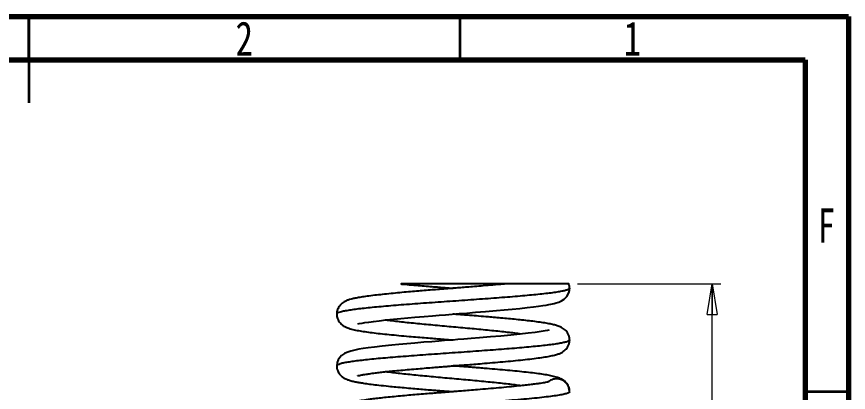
# Model space of a CAD drawing. Header units: millimetres. Extents: x 15 to 205, y 5 to 292.
# Drawn here: x 108.6 to 205, y 248.4 to 292 of the extents above; entities that cross this region are included whole.
import ezdxf

# ---------------------------------------------------------------- set-up
doc = ezdxf.new("R2010")
doc.units = ezdxf.units.MM
doc.styles.add('SLDTEXTSTYLE1', font='TXT', dxfattribs={"width": 0.75})
doc.dimstyles.new('SLDDIMSTYLE1', dxfattribs={"dimtxt": 3.5, "dimasz": 3.556, "dimexe": 0, "dimexo": 0.0625, "dimgap": 0.875, "dimtad": 1, "dimrnd": 1e-09, "dimzin": 4, "dimdsep": 46, "dimtxsty": 'SLDTEXTSTYLE1', "dimblk1": 'CLOSED', "dimblk2": 'CLOSED', "dimsah": 1, "dimcen": 0.09, "dimadec": 0, "dimazin": 1, "dimtfac": 1, "dimtofl": 0, "dimtmove": 0, "dimatfit": 3, "dimldrblk": 'CLOSED', "dimfxl": 1, "dimfrac": 2, "dimtolj": 1, "dimtzin": 12, "dimarcsym": 0})

# ---------------------------------------------------------------- blocks, each defined once
blk = doc.blocks.new('_Closed')
at = {"color": 0, "linetype": 'ByBlock', "lineweight": -2}
for p, q in [((-1, 0.166667), (0, 0)), ((-1, 0.166667), (-1, -0.166667)), ((0, 0), (-1, -0.166667)), ((0, 0), (-1, 0))]:
    blk.add_line(p, q, dxfattribs=at)
blk = doc.blocks.new('_D_1')
at = {"color": 7, "linetype": 'Continuous', "lineweight": 0, "transparency": 16777216}
for p, q in [((173.598, 260.981), (190.213, 260.981)), ((189.213, 187.981), (189.213, 260.981)), ((171.873, 187.981), (190.213, 187.981))]:
    blk.add_line(p, q, dxfattribs=at)
at = {"color": 7, "linetype": 'Continuous', "lineweight": 18, "transparency": 16777216, "xscale": 3.556, "yscale": 3.556}
for p, rotation in [((189.213, 260.981, 0.069), 90.00000000000043), ((189.213, 187.981, 0.069), 270.0000000000004)]:
    blk.add_blockref('_Closed', p, dxfattribs=dict(at, rotation=rotation))
at = {"color": 7, "linetype": 'Continuous', "lineweight": 18, "transparency": 16777216, "insert": (184.701, 220.486), "char_height": 3.5, "attachment_point": 1, "rotation": 90, "style": 'SLDTEXTSTYLE1'}
blk.add_mtext('73.00', dxfattribs=at)

msp = doc.modelspace()

# ---------------------------------------------------------------- linework, layer by layer
at = {"color": 7, "linetype": 'Continuous', "lineweight": 70}
for p, q in [((15, 292), (205, 292)), ((205, 292), (205, 5)), ((20, 287), (200, 287)), ((200, 287), (200, 10))]:
    msp.add_line(p, q, dxfattribs=at)
at = {"color": 7, "linetype": 'Continuous', "lineweight": 35}
for p, q in [((110, 292), (110, 282)), ((110, 287), (110, 292)), ((160, 287), (160, 292)), ((200, 248.5), (205, 248.5))]:
    msp.add_line(p, q, dxfattribs=at)
at = {"color": 7, "linetype": 'Continuous', "lineweight": 25}
for p, q in [((172.681, 260.492), (172.674, 260.479)), ((145.697, 251.481), (145.698, 251.479)), ((172.682, 248.481), (172.612, 248.4)), ((172.649, 248.442), (172.65, 248.499)), ((172.682, 248.481), (172.654, 248.756))]:
    msp.add_line(p, q, dxfattribs=at)
at = {"color": 7, "linetype": 'Continuous', "lineweight": 25, "flags": 128}
for points in [[(148.127, 256.356), (148.136, 256.356), (148.287, 256.383), (148.616, 256.443), (148.95, 256.497), (149.386, 256.562), (149.934, 256.635), (150.6, 256.716), (151.389, 256.803), (152.247, 256.89), (153.1, 256.972), (153.931, 257.047), (154.724, 257.116), (155.816, 257.209), (156.767, 257.287), (157.555, 257.351), (158.281, 257.409), (159.052, 257.47), (159.866, 257.535), (160.758, 257.606), (161.789, 257.69), (162.948, 257.785), (164.212, 257.893), (165.098, 257.972), (166.005, 258.056), (166.915, 258.147), (167.769, 258.238), (168.49, 258.323), (169.088, 258.4), (169.576, 258.469), (169.969, 258.531), (170.28, 258.585), (170.523, 258.632), (170.708, 258.672), (170.893, 258.715), (171.133, 258.78), (171.416, 258.873), (171.751, 259.023), (172.047, 259.216), (172.345, 259.515), (172.585, 259.948), (172.658, 260.214), (172.682, 260.51), (172.682, 260.51)], [(170.261, 255.616), (170.263, 255.618), (170.253, 255.619), (170.126, 255.596), (169.839, 255.54), (169.369, 255.46), (168.7, 255.363), (167.862, 255.258), (166.907, 255.152), (165.85, 255.045), (164.707, 254.939), (163.496, 254.832), (162.237, 254.727), (161.271, 254.648), (160.428, 254.58), (159.714, 254.523), (159.136, 254.477), (158.688, 254.441), (158.177, 254.401), (157.522, 254.348), (156.726, 254.284), (155.798, 254.208), (154.752, 254.12), (153.805, 254.038), (152.884, 253.954), (152.052, 253.875), (150.965, 253.764), (150.062, 253.662), (149.324, 253.568), (148.732, 253.484), (148.258, 253.407), (147.788, 253.317), (147.306, 253.2), (146.838, 253.043), (146.582, 252.921), (146.224, 252.668), (146.032, 252.463), (145.858, 252.193), (145.729, 251.854), (145.683, 251.451), (145.683, 251.451)]]:
    msp.add_lwpolyline(points, dxfattribs=at)
at = {"color": 7, "linetype": 'Continuous', "lineweight": 25}
for points, knots in [([(165.173, 260.981), (165.113, 260.975), (164.673, 260.934), (163.837, 260.861), (162.717, 260.766), (161.708, 260.683), (160.829, 260.612), (160.052, 260.55), (159.386, 260.497), (158.786, 260.449), (158.194, 260.402), (157.509, 260.347), (156.693, 260.281), (155.814, 260.209), (154.893, 260.132), (153.953, 260.051), (152.96, 259.962), (151.942, 259.865), (150.968, 259.764), (150.038, 259.659), (149.213, 259.554), (148.507, 259.448), (147.951, 259.349), (147.52, 259.256), (147.22, 259.176), (147.013, 259.11), (146.866, 259.056), (146.74, 259.005), (146.541, 258.905), (146.28, 258.732), (145.993, 258.446), (145.798, 258.099), (145.696, 257.751), (145.687, 257.554), (145.683, 257.452)], [0, 0, 0, 0, 0.0082646, 0.0598382, 0.105497, 0.1451918, 0.1788928, 0.2074359, 0.2342758, 0.2547815, 0.2758256, 0.3018478, 0.3331906, 0.3698792, 0.4045644, 0.4430045, 0.4852157, 0.5312166, 0.5800499, 0.6263997, 0.6776761, 0.7242113, 0.7659997, 0.8030292, 0.8352733, 0.8529832, 0.8688052, 0.8828999, 0.8986213, 0.9178221, 0.9409638, 0.968334, 0.9836467, 1, 1, 1, 1]), ([(172.674, 260.479), (172.667, 260.451), (172.65, 260.39), (172.452, 260.297), (172.122, 260.199), (171.655, 260.102), (171.057, 260.004), (170.333, 259.906), (169.493, 259.809), (168.546, 259.711), (167.503, 259.613), (166.371, 259.516), (165.163, 259.418), (163.894, 259.32), (162.575, 259.223), (161.222, 259.125), (159.846, 259.027), (158.464, 258.93), (157.089, 258.832), (155.736, 258.735), (154.419, 258.637), (153.152, 258.539), (151.948, 258.442), (150.82, 258.344), (149.777, 258.246), (148.835, 258.149), (148.001, 258.051), (147.284, 257.953), (146.689, 257.856), (146.224, 257.758), (145.901, 257.66), (145.712, 257.568), (145.699, 257.508), (145.694, 257.481)], [0, 0, 0, 0, 0.028275, 0.060843, 0.093415, 0.125982, 0.158541, 0.191103, 0.223674, 0.256244, 0.288808, 0.321367, 0.353932, 0.386504, 0.419073, 0.451633, 0.484194, 0.516762, 0.549334, 0.5819, 0.614459, 0.647022, 0.679592, 0.712163, 0.744726, 0.777285, 0.809851, 0.842422, 0.874991, 0.907552, 0.940112, 0.972681, 1, 1, 1, 1]), ([(165.115, 260.981), (164.861, 260.981), (164.345, 260.981), (163.517, 260.981), (162.655, 260.981), (161.764, 260.981), (160.842, 260.981), (159.891, 260.981), (158.924, 260.981), (157.941, 260.981), (156.953, 260.981), (155.988, 260.981), (155.055, 260.981), (154.264, 260.981), (153.703, 260.981), (153.414, 260.981), (153.296, 260.981), (153.233, 260.981), (153.191, 260.981), (153.173, 260.981), (153.165, 260.981), (153.168, 260.981), (153.168, 260.981)], [0, 0, 0, 0, 0.07359, 0.150009, 0.22467, 0.299333, 0.37599, 0.45265, 0.530493, 0.608346, 0.687883, 0.767435, 0.841077, 0.914794, 0.961367, 0.977554, 0.983723, 0.989942, 0.993284, 0.996646, 0.999723, 1, 1, 1, 1]), ([(153.168, 260.981), (153.218, 260.976), (153.597, 260.941), (154.33, 260.877), (155.32, 260.793), (156.246, 260.716), (157.089, 260.648), (157.844, 260.587), (158.504, 260.535), (158.94, 260.5), (159.155, 260.483), (159.182, 260.481)], [0, 0, 0, 0, 0.028402, 0.212889, 0.381419, 0.534087, 0.670944, 0.79201, 0.8973, 0.986833, 1, 1, 1, 1]), ([(172.583, 260.981), (172.591, 260.981), (172.608, 260.981), (172.52, 260.981), (172.345, 260.981), (172.074, 260.981), (171.715, 260.981), (171.277, 260.981), (170.761, 260.981), (170.158, 260.981), (169.385, 260.981), (168.59, 260.981), (167.808, 260.981), (167.185, 260.981), (166.53, 260.981), (165.957, 260.981), (165.536, 260.981), (165.327, 260.981), (165.233, 260.981), (165.193, 260.981), (165.171, 260.981), (165.162, 260.981), (165.169, 260.981), (165.174, 260.981)], [0, 0, 0, 0, 0.064864, 0.137238, 0.209613, 0.284201, 0.358787, 0.429359, 0.499926, 0.572814, 0.645697, 0.744637, 0.795199, 0.845749, 0.895165, 0.945284, 0.970047, 0.982485, 0.986969, 0.989895, 0.992842, 0.995453, 1, 1, 1, 1]), ([(172.681, 260.461), (172.674, 260.601), (172.663, 260.799), (172.597, 260.938), (172.577, 260.978)], [0, 0, 0, 0, 0.708787, 1, 1, 1, 1]), ([(145.684, 257.511), (145.689, 257.411), (145.697, 257.204), (145.776, 256.938), (145.891, 256.695), (146.062, 256.454), (146.299, 256.231), (146.6, 256.041), (147.012, 255.857), (147.543, 255.697), (148.209, 255.56), (148.942, 255.443), (149.765, 255.333), (150.716, 255.223), (151.757, 255.114), (152.879, 255.006), (153.991, 254.906), (155.06, 254.814), (156.024, 254.734), (156.901, 254.663), (157.632, 254.604), (158.183, 254.56), (158.615, 254.526), (158.924, 254.501), (159.116, 254.486), (159.182, 254.481)], [0, 0, 0, 0, 0.018654, 0.039016, 0.061351, 0.085827, 0.121968, 0.16215, 0.203749, 0.267036, 0.331825, 0.398671, 0.466928, 0.534857, 0.602461, 0.669747, 0.736725, 0.790124, 0.842583, 0.887947, 0.924927, 0.953537, 0.971057, 0.99007, 1, 1, 1, 1]), ([(172.681, 254.451), (172.672, 254.587), (172.655, 254.853), (172.524, 255.18), (172.365, 255.436), (172.17, 255.647), (171.974, 255.798), (171.735, 255.935), (171.43, 256.068), (171.044, 256.194), (170.553, 256.315), (169.961, 256.429), (169.253, 256.539), (168.46, 256.643), (167.606, 256.742), (166.737, 256.833), (165.841, 256.921), (164.958, 257.003), (164.101, 257.078), (163.167, 257.158), (162.18, 257.24), (161.175, 257.322), (160.303, 257.391), (159.655, 257.443), (159.295, 257.472), (159.183, 257.481)], [0, 0, 0, 0, 0.02546, 0.04999, 0.073836, 0.097353, 0.129006, 0.162976, 0.199801, 0.247773, 0.299896, 0.356202, 0.416737, 0.481573, 0.538974, 0.596808, 0.651095, 0.701814, 0.74899, 0.792651, 0.851579, 0.902685, 0.946007, 0.983137, 1, 1, 1, 1]), ([(167.061, 255.169), (166.942, 255.185), (166.589, 255.235), (165.918, 255.317), (165.062, 255.414), (164.141, 255.512), (163.168, 255.61), (162.153, 255.707), (161.107, 255.805), (160.042, 255.902), (158.967, 256), (157.895, 256.098), (156.836, 256.195), (155.802, 256.293), (154.802, 256.391), (153.85, 256.488), (152.951, 256.586), (152.125, 256.684), (151.572, 256.753), (151.322, 256.789), (151.296, 256.793)], [0, 0, 0, 0, 0.030896, 0.091044, 0.151181, 0.211306, 0.271437, 0.331583, 0.391728, 0.45186, 0.511985, 0.572122, 0.632269, 0.692411, 0.752538, 0.812666, 0.872808, 0.932955, 0.993092, 1, 1, 1, 1]), ([(172.664, 254.48), (172.668, 254.466), (172.68, 254.419), (172.552, 254.34), (172.287, 254.242), (171.877, 254.145), (171.335, 254.047), (170.665, 253.949), (169.876, 253.852), (168.976, 253.754), (167.974, 253.656), (166.878, 253.559), (165.702, 253.461), (164.459, 253.363), (163.161, 253.266), (161.821, 253.168), (160.453, 253.07), (159.072, 252.973), (157.692, 252.875), (156.327, 252.777), (154.993, 252.68), (153.703, 252.582), (152.469, 252.484), (151.305, 252.387), (150.224, 252.289), (149.237, 252.192), (148.355, 252.094), (147.584, 251.996), (146.934, 251.899), (146.413, 251.801), (146.024, 251.703), (145.783, 251.606), (145.675, 251.532), (145.693, 251.49), (145.697, 251.481)], [0, 0, 0, 0, 0.01403, 0.046605, 0.07918, 0.111748, 0.144311, 0.176882, 0.209459, 0.242032, 0.274597, 0.307162, 0.339736, 0.372312, 0.404882, 0.437446, 0.470014, 0.50259, 0.535165, 0.567732, 0.600296, 0.632867, 0.665443, 0.698016, 0.730581, 0.763147, 0.795721, 0.828297, 0.860867, 0.89343, 0.925999, 0.958574, 0.991149, 1, 1, 1, 1]), ([(148.115, 250.345), (148.113, 250.341), (148.109, 250.332), (148.181, 250.349), (148.317, 250.377), (148.559, 250.426), (148.959, 250.496), (149.485, 250.575), (150.088, 250.655), (150.747, 250.733), (151.424, 250.807), (152.21, 250.887), (153.109, 250.973), (154.091, 251.062), (155.089, 251.148), (156.023, 251.226), (156.853, 251.294), (157.566, 251.352), (158.154, 251.399), (158.617, 251.436), (159.039, 251.469), (159.516, 251.507), (160.142, 251.557), (160.925, 251.62), (161.832, 251.693), (162.893, 251.78), (164.052, 251.878), (165.268, 251.986), (166.444, 252.097), (167.557, 252.212), (168.574, 252.33), (169.452, 252.448), (170.19, 252.566), (170.783, 252.687), (171.26, 252.816), (171.555, 252.926), (171.766, 253.027), (171.962, 253.144), (172.17, 253.31), (172.367, 253.53), (172.53, 253.794), (172.658, 254.125), (172.673, 254.378), (172.681, 254.51)], [0, 0, 0, 0, 0.010789, 0.028378, 0.045817, 0.071639, 0.097176, 0.125702, 0.158561, 0.182886, 0.209145, 0.237346, 0.2675, 0.299595, 0.330495, 0.357796, 0.381488, 0.401563, 0.418013, 0.430826, 0.440186, 0.453135, 0.470522, 0.492351, 0.518609, 0.547042, 0.58347, 0.620906, 0.659355, 0.698833, 0.739375, 0.779769, 0.817354, 0.852102, 0.884078, 0.91333, 0.922939, 0.934109, 0.947223, 0.958479, 0.971022, 0.984873, 1, 1, 1, 1]), ([(145.683, 251.509), (145.688, 251.402), (145.698, 251.192), (145.812, 250.825), (146.03, 250.464), (146.344, 250.178), (146.709, 249.961), (147.025, 249.841), (147.47, 249.711), (147.917, 249.615), (148.387, 249.53), (148.96, 249.441), (149.687, 249.343), (150.595, 249.236), (151.568, 249.133), (152.557, 249.037), (153.5, 248.95), (154.468, 248.865), (155.392, 248.787), (156.222, 248.718), (156.946, 248.659), (157.557, 248.61), (158.051, 248.571), (158.472, 248.537), (158.836, 248.508), (159.075, 248.489), (159.182, 248.481)], [0, 0, 0, 0, 0.021809, 0.042491, 0.080347, 0.113887, 0.143803, 0.197725, 0.24876, 0.297492, 0.345078, 0.398017, 0.457695, 0.5241, 0.597201, 0.649651, 0.705055, 0.76023, 0.809411, 0.852493, 0.889486, 0.920405, 0.945265, 0.964075, 0.98382, 1, 1, 1, 1]), ([(167.069, 249.169), (166.838, 249.2), (166.363, 249.263), (165.549, 249.359), (164.664, 249.457), (163.719, 249.555), (162.726, 249.652), (161.696, 249.75), (160.641, 249.848), (159.57, 249.945), (158.495, 250.043), (157.427, 250.141), (156.378, 250.238), (155.357, 250.336), (154.377, 250.434), (153.446, 250.531), (152.579, 250.629), (151.857, 250.716), (151.461, 250.771), (151.301, 250.793)], [0, 0, 0, 0, 0.057235, 0.117387, 0.177535, 0.237668, 0.297799, 0.357945, 0.418097, 0.478241, 0.538371, 0.598506, 0.658656, 0.718807, 0.778946, 0.839075, 0.899215, 0.959368, 1, 1, 1, 1]), ([(172.659, 248.508), (172.646, 248.643), (172.623, 248.902), (172.479, 249.236), (172.304, 249.498), (172.065, 249.745), (171.748, 249.952), (171.533, 250.042), (171.272, 250.138), (170.98, 250.222), (170.577, 250.319), (170.027, 250.424), (169.28, 250.539), (168.407, 250.651), (167.415, 250.764), (166.344, 250.874), (165.209, 250.981), (164.027, 251.085), (162.968, 251.175), (162.093, 251.247), (161.449, 251.299), (160.919, 251.342), (160.498, 251.376), (160.121, 251.406), (159.693, 251.44), (159.371, 251.466), (159.182, 251.481)], [0, 0, 0, 0, 0.023607, 0.045183, 0.064748, 0.082439, 0.113175, 0.147516, 0.182962, 0.220005, 0.258673, 0.323999, 0.393737, 0.466344, 0.537783, 0.607895, 0.676709, 0.744277, 0.810596, 0.850676, 0.88454, 0.912201, 0.93367, 0.950196, 0.970831, 1, 1, 1, 1]), ([(172.654, 248.756), (172.653, 248.762), (172.643, 248.865), (172.571, 249.057), (172.437, 249.319), (172.25, 249.548), (172.02, 249.735), (171.759, 249.873), (171.476, 249.96), (171.182, 249.991), (170.888, 249.961), (170.606, 249.872), (170.374, 249.756), (170.253, 249.652), (170.208, 249.611)], [0, 0, 0, 0, 0.005327, 0.099062, 0.192797, 0.286335, 0.379873, 0.473606, 0.567339, 0.660875, 0.754412, 0.848145, 0.941878, 1, 1, 1, 1]), ([(170.216, 249.597), (170.218, 249.599), (170.241, 249.622), (170.133, 249.589), (169.938, 249.557), (169.631, 249.501), (169.268, 249.442), (168.796, 249.374), (168.214, 249.298), (167.547, 249.219), (166.71, 249.129), (165.694, 249.028), (164.491, 248.918), (163.265, 248.812), (162.116, 248.716), (161.083, 248.632), (160.209, 248.562), (159.451, 248.502), (158.834, 248.453), (158.331, 248.413), (157.847, 248.374), (157.279, 248.329), (156.558, 248.27), (155.687, 248.199), (154.748, 248.12), (153.767, 248.035), (152.802, 247.948), (151.863, 247.858), (151.001, 247.768), (150.231, 247.682), (149.445, 247.585), (148.682, 247.476), (147.982, 247.353), (147.419, 247.225), (146.984, 247.099), (146.55, 246.911), (146.198, 246.658), (145.957, 246.37), (145.809, 246.109), (145.702, 245.804), (145.69, 245.569), (145.683, 245.451)], [0, 0, 0, 0, 0.002286, 0.02745, 0.056954, 0.079087, 0.103197, 0.129282, 0.157323, 0.185797, 0.213599, 0.254002, 0.292839, 0.330094, 0.365741, 0.39309, 0.418081, 0.439162, 0.45632, 0.469547, 0.481078, 0.496835, 0.517145, 0.542017, 0.57147, 0.599533, 0.630789, 0.662622, 0.693094, 0.722221, 0.750014, 0.789205, 0.825431, 0.858708, 0.889127, 0.917747, 0.94539, 0.959053, 0.972685, 0.986327, 1, 1, 1, 1]), ([(172.612, 248.4), (172.604, 248.388), (172.568, 248.337), (172.302, 248.246), (171.812, 248.129), (171.117, 248.012), (170.248, 247.895), (169.21, 247.777), (168.022, 247.66), (166.701, 247.543), (165.267, 247.426), (163.741, 247.309), (162.147, 247.192), (160.509, 247.074), (158.85, 246.957), (157.197, 246.84), (155.573, 246.723), (154.003, 246.606), (152.512, 246.488), (151.12, 246.371), (149.851, 246.254), (148.721, 246.137), (147.748, 246.02), (146.949, 245.902), (146.331, 245.785), (145.914, 245.668), (145.698, 245.567), (145.705, 245.505), (145.708, 245.481)], [0, 0, 0, 0, 0.012709, 0.052855, 0.092997, 0.133145, 0.173291, 0.213433, 0.25358, 0.293727, 0.333869, 0.374015, 0.414163, 0.454306, 0.494451, 0.534599, 0.574742, 0.614886, 0.655035, 0.695178, 0.735322, 0.77547, 0.815615, 0.855758, 0.895906, 0.936051, 0.976194, 1, 1, 1, 1]), ([(172.631, 248.401), (172.644, 248.454), (172.673, 248.573), (172.662, 248.691), (172.656, 248.756)], [0, 0, 0, 0, 0.449264, 1, 1, 1, 1])]:
    msp.add_open_spline(points, degree=3, knots=knots, dxfattribs=at)

# ---------------------------------------------------------------- texts
at = {"color": 7, "linetype": 'Continuous', "lineweight": 0, "char_height": 3.969, "attachment_point": 2, "style": 'SLDTEXTSTYLE1'}
for s, insert in [('2', (134.96, 291.441)), ('1', (179.96, 291.441)), ('F', (202.458, 269.737))]:
    msp.add_mtext(s, dxfattribs=dict(at, insert=insert))

# ---------------------------------------------------------------- dimensions: what is measured, and where the dimension line sits
at = {"color": 7, "linetype": 'Continuous', "lineweight": 18}
dim = msp.add_linear_dim(base=(189.213, 260.981), p1=(170.873, 187.981), p2=(172.598, 260.981), angle=90, dimstyle='SLDDIMSTYLE1', dxfattribs=at)
dim.commit()
dim.dimension.update_dxf_attribs({"geometry": '_D_1', "text_midpoint": (189.213, 226.305), "dimtype": 160})

doc.saveas('drawing.dxf')
